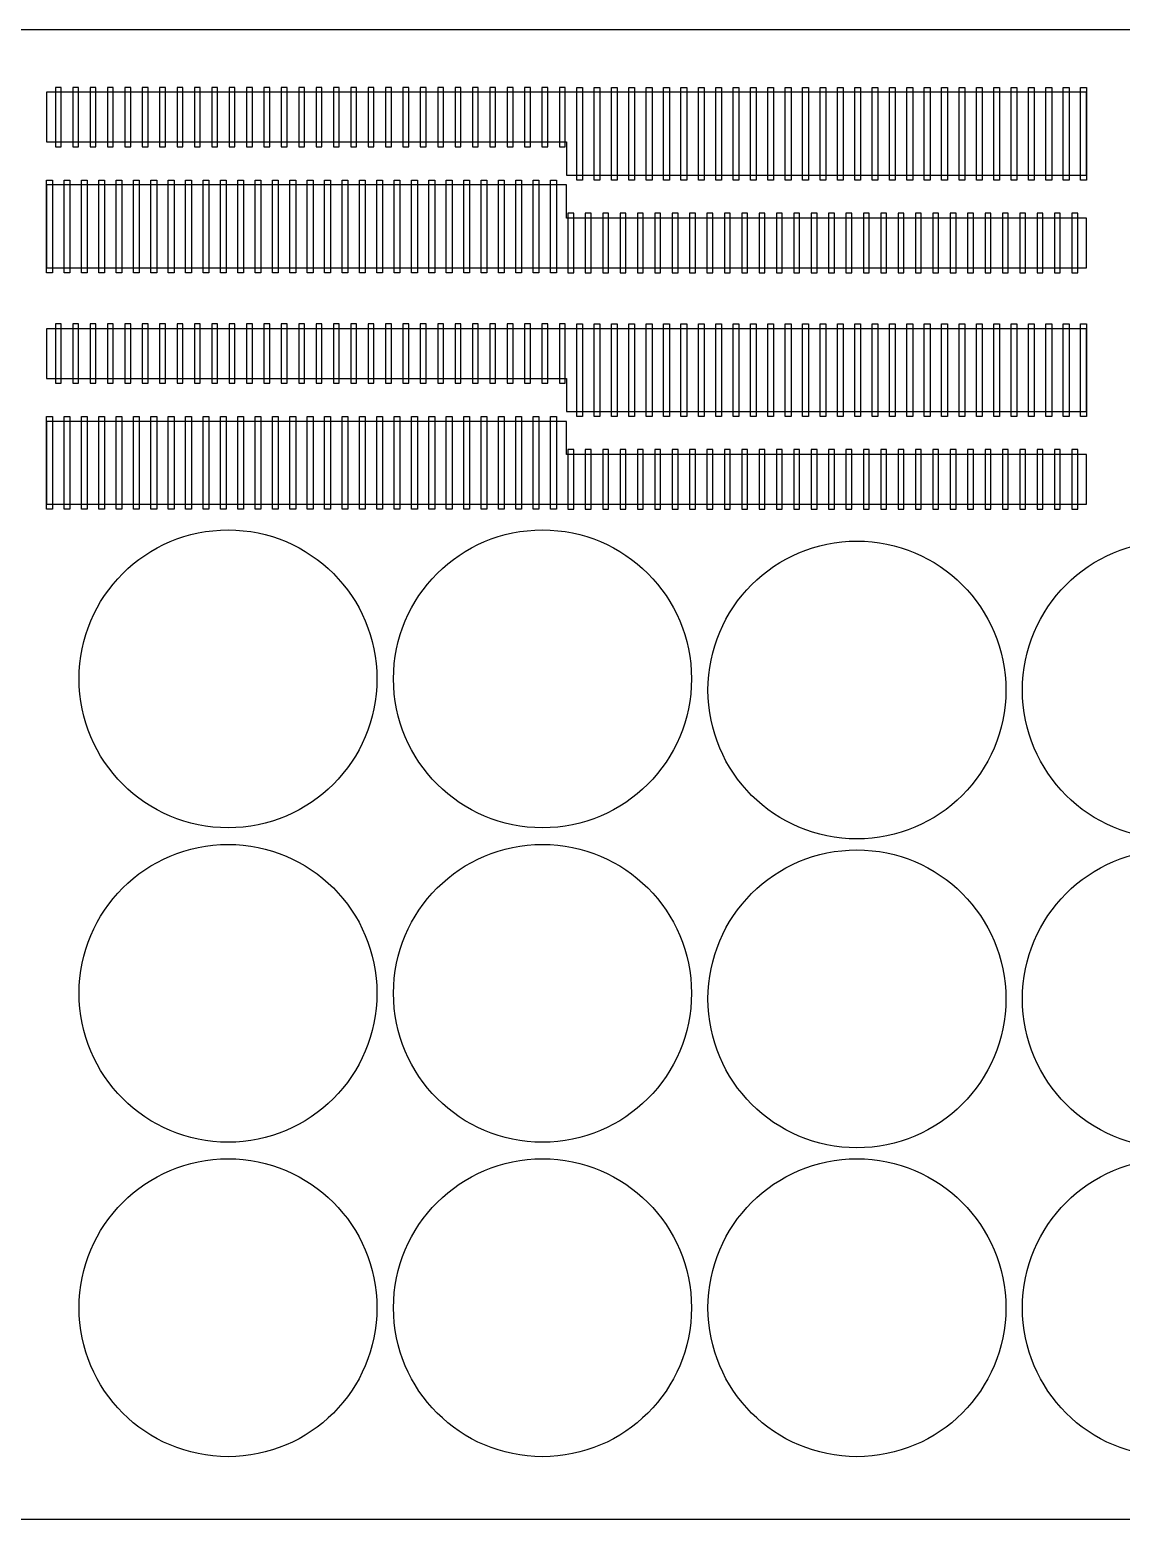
# Model space of a CAD drawing. Header units: millimetres. Extents: x -12392 to -10292, y 4792 to 5692.
# Drawn here: x -11748 to -11088, y 4792 to 5692 of the extents above; entities that cross this region are included whole.
import ezdxf

# ---------------------------------------------------------------- set-up
doc = ezdxf.new("R2010")
doc.units = ezdxf.units.MM
doc.layers.add('Predeterminada', color=18, linetype='Continuous', true_color=0x000000)

msp = doc.modelspace()

# ---------------------------------------------------------------- linework, layer by layer
at = {"layer": 'Predeterminada'}
for points in [[(-12392.38, 4792.4), (-10292.38, 4792.4), (-10292.38, 5692.4), (-12392.38, 5692.4)], [(-11423.58, 5604.62), (-11109.43, 5604.62), (-11109.43, 5654.62), (-11737.73, 5654.62), (-11737.73, 5624.62), (-11423.58, 5624.62)], [(-11732.43, 5621.62), (-11728.93, 5621.62), (-11728.93, 5657.62), (-11732.43, 5657.62)], [(-11718.43, 5621.62), (-11718.43, 5657.62), (-11721.93, 5657.62), (-11721.93, 5621.62)], [(-11707.93, 5621.62), (-11707.93, 5657.62), (-11711.43, 5657.62), (-11711.43, 5621.62)], [(-11697.43, 5621.62), (-11697.43, 5657.62), (-11700.93, 5657.62), (-11700.93, 5621.62)], [(-11690.43, 5621.62), (-11686.93, 5621.62), (-11686.93, 5657.62), (-11690.43, 5657.62)], [(-11679.93, 5621.62), (-11676.43, 5621.62), (-11676.43, 5657.62), (-11679.93, 5657.62)], [(-11669.43, 5621.62), (-11665.93, 5621.62), (-11665.93, 5657.62), (-11669.43, 5657.62)], [(-11658.93, 5621.62), (-11655.43, 5621.62), (-11655.43, 5657.62), (-11658.93, 5657.62)], [(-11648.43, 5621.62), (-11644.93, 5621.62), (-11644.93, 5657.62), (-11648.43, 5657.62)], [(-11634.43, 5621.62), (-11634.43, 5657.62), (-11637.93, 5657.62), (-11637.93, 5621.62)], [(-11623.93, 5621.62), (-11623.93, 5657.62), (-11627.43, 5657.62), (-11627.43, 5621.62)], [(-11613.43, 5621.62), (-11613.43, 5657.62), (-11616.93, 5657.62), (-11616.93, 5621.62)], [(-11606.43, 5621.62), (-11602.93, 5621.62), (-11602.93, 5657.62), (-11606.43, 5657.62)], [(-11595.93, 5621.62), (-11592.43, 5621.62), (-11592.43, 5657.62), (-11595.93, 5657.62)], [(-11585.43, 5621.62), (-11581.93, 5621.62), (-11581.93, 5657.62), (-11585.43, 5657.62)], [(-11574.93, 5621.62), (-11571.43, 5621.62), (-11571.43, 5657.62), (-11574.93, 5657.62)], [(-11560.93, 5621.62), (-11560.93, 5657.62), (-11564.43, 5657.62), (-11564.43, 5621.62)], [(-11553.93, 5621.62), (-11550.43, 5621.62), (-11550.43, 5657.62), (-11553.93, 5657.62)], [(-11543.43, 5621.62), (-11539.93, 5621.62), (-11539.93, 5657.62), (-11543.43, 5657.62)], [(-11532.93, 5621.62), (-11529.43, 5621.62), (-11529.43, 5657.62), (-11532.93, 5657.62)], [(-11518.93, 5621.62), (-11518.93, 5657.62), (-11522.43, 5657.62), (-11522.43, 5621.62)], [(-11508.43, 5621.62), (-11508.43, 5657.62), (-11511.93, 5657.62), (-11511.93, 5621.62)], [(-11497.93, 5621.62), (-11497.93, 5657.62), (-11501.43, 5657.62), (-11501.43, 5621.62)], [(-11490.93, 5621.62), (-11487.43, 5621.62), (-11487.43, 5657.62), (-11490.93, 5657.62)], [(-11480.43, 5621.62), (-11476.93, 5621.62), (-11476.93, 5657.62), (-11480.43, 5657.62)], [(-11469.93, 5621.62), (-11466.43, 5621.62), (-11466.43, 5657.62), (-11469.93, 5657.62)], [(-11459.43, 5621.62), (-11455.93, 5621.62), (-11455.93, 5657.62), (-11459.43, 5657.62)], [(-11445.43, 5621.62), (-11445.43, 5657.62), (-11448.93, 5657.62), (-11448.93, 5621.62)], [(-11438.43, 5621.62), (-11434.93, 5621.62), (-11434.93, 5657.62), (-11438.43, 5657.62)], [(-11427.93, 5621.62), (-11424.43, 5621.62), (-11424.43, 5657.62), (-11427.93, 5657.62)], [(-11417.43, 5657.62), (-11413.93, 5657.62), (-11413.93, 5601.62), (-11417.43, 5601.62)], [(-11406.93, 5657.62), (-11403.43, 5657.62), (-11403.43, 5601.62), (-11406.93, 5601.62)], [(-11396.43, 5657.62), (-11392.93, 5657.62), (-11392.93, 5601.62), (-11396.43, 5601.62)], [(-11385.93, 5657.62), (-11382.43, 5657.62), (-11382.43, 5601.62), (-11385.93, 5601.62)], [(-11375.43, 5657.62), (-11371.93, 5657.62), (-11371.93, 5601.62), (-11375.43, 5601.62)], [(-11364.93, 5657.62), (-11361.43, 5657.62), (-11361.43, 5601.62), (-11364.93, 5601.62)], [(-11354.43, 5657.62), (-11350.93, 5657.62), (-11350.93, 5601.62), (-11354.43, 5601.62)], [(-11343.93, 5657.62), (-11340.43, 5657.62), (-11340.43, 5601.62), (-11343.93, 5601.62)], [(-11333.43, 5657.62), (-11329.93, 5657.62), (-11329.93, 5601.62), (-11333.43, 5601.62)], [(-11322.93, 5657.62), (-11319.43, 5657.62), (-11319.43, 5601.62), (-11322.93, 5601.62)], [(-11312.43, 5657.62), (-11308.93, 5657.62), (-11308.93, 5601.62), (-11312.43, 5601.62)], [(-11301.93, 5657.62), (-11298.43, 5657.62), (-11298.43, 5601.62), (-11301.93, 5601.62)], [(-11291.43, 5657.62), (-11287.93, 5657.62), (-11287.93, 5601.62), (-11291.43, 5601.62)], [(-11280.93, 5657.62), (-11277.43, 5657.62), (-11277.43, 5601.62), (-11280.93, 5601.62)], [(-11270.43, 5657.62), (-11266.93, 5657.62), (-11266.93, 5601.62), (-11270.43, 5601.62)], [(-11259.93, 5657.62), (-11256.43, 5657.62), (-11256.43, 5601.62), (-11259.93, 5601.62)], [(-11249.43, 5657.62), (-11245.93, 5657.62), (-11245.93, 5601.62), (-11249.43, 5601.62)], [(-11238.93, 5657.62), (-11235.43, 5657.62), (-11235.43, 5601.62), (-11238.93, 5601.62)], [(-11228.43, 5657.62), (-11224.93, 5657.62), (-11224.93, 5601.62), (-11228.43, 5601.62)], [(-11217.93, 5657.62), (-11214.43, 5657.62), (-11214.43, 5601.62), (-11217.93, 5601.62)], [(-11207.43, 5657.62), (-11203.93, 5657.62), (-11203.93, 5601.62), (-11207.43, 5601.62)], [(-11196.93, 5657.62), (-11193.43, 5657.62), (-11193.43, 5601.62), (-11196.93, 5601.62)], [(-11186.43, 5657.62), (-11182.93, 5657.62), (-11182.93, 5601.62), (-11186.43, 5601.62)], [(-11175.93, 5657.62), (-11172.43, 5657.62), (-11172.43, 5601.62), (-11175.93, 5601.62)], [(-11165.43, 5657.62), (-11161.93, 5657.62), (-11161.93, 5601.62), (-11165.43, 5601.62)], [(-11154.93, 5657.62), (-11151.43, 5657.62), (-11151.43, 5601.62), (-11154.93, 5601.62)], [(-11144.43, 5657.62), (-11140.93, 5657.62), (-11140.93, 5601.62), (-11144.43, 5601.62)], [(-11133.93, 5657.62), (-11130.43, 5657.62), (-11130.43, 5601.62), (-11133.93, 5601.62)], [(-11123.43, 5657.62), (-11119.93, 5657.62), (-11119.93, 5601.62), (-11123.43, 5601.62)], [(-11112.93, 5657.62), (-11109.43, 5657.62), (-11109.43, 5601.62), (-11112.93, 5601.62)], [(-11734.23, 5545.62), (-11737.73, 5545.62), (-11737.73, 5601.62), (-11734.23, 5601.62)], [(-11423.58, 5598.62), (-11737.73, 5598.62), (-11737.73, 5548.62), (-11109.43, 5548.62), (-11109.43, 5578.62), (-11423.58, 5578.62)], [(-11723.73, 5545.62), (-11727.23, 5545.62), (-11727.23, 5601.62), (-11723.73, 5601.62)], [(-11713.23, 5545.62), (-11716.73, 5545.62), (-11716.73, 5601.62), (-11713.23, 5601.62)], [(-11702.73, 5545.62), (-11706.23, 5545.62), (-11706.23, 5601.62), (-11702.73, 5601.62)], [(-11692.23, 5545.62), (-11695.73, 5545.62), (-11695.73, 5601.62), (-11692.23, 5601.62)], [(-11681.73, 5545.62), (-11685.23, 5545.62), (-11685.23, 5601.62), (-11681.73, 5601.62)], [(-11671.23, 5545.62), (-11674.73, 5545.62), (-11674.73, 5601.62), (-11671.23, 5601.62)], [(-11660.73, 5545.62), (-11664.23, 5545.62), (-11664.23, 5601.62), (-11660.73, 5601.62)], [(-11650.23, 5545.62), (-11653.73, 5545.62), (-11653.73, 5601.62), (-11650.23, 5601.62)], [(-11639.73, 5545.62), (-11643.23, 5545.62), (-11643.23, 5601.62), (-11639.73, 5601.62)], [(-11629.23, 5545.62), (-11632.73, 5545.62), (-11632.73, 5601.62), (-11629.23, 5601.62)], [(-11618.73, 5545.62), (-11622.23, 5545.62), (-11622.23, 5601.62), (-11618.73, 5601.62)], [(-11608.23, 5545.62), (-11611.73, 5545.62), (-11611.73, 5601.62), (-11608.23, 5601.62)], [(-11597.73, 5545.62), (-11601.23, 5545.62), (-11601.23, 5601.62), (-11597.73, 5601.62)], [(-11587.23, 5545.62), (-11590.73, 5545.62), (-11590.73, 5601.62), (-11587.23, 5601.62)], [(-11576.73, 5545.62), (-11580.23, 5545.62), (-11580.23, 5601.62), (-11576.73, 5601.62)], [(-11566.23, 5545.62), (-11569.73, 5545.62), (-11569.73, 5601.62), (-11566.23, 5601.62)], [(-11555.73, 5545.62), (-11559.23, 5545.62), (-11559.23, 5601.62), (-11555.73, 5601.62)], [(-11545.23, 5545.62), (-11548.73, 5545.62), (-11548.73, 5601.62), (-11545.23, 5601.62)], [(-11534.73, 5545.62), (-11538.23, 5545.62), (-11538.23, 5601.62), (-11534.73, 5601.62)], [(-11524.23, 5545.62), (-11527.73, 5545.62), (-11527.73, 5601.62), (-11524.23, 5601.62)], [(-11513.73, 5545.62), (-11517.23, 5545.62), (-11517.23, 5601.62), (-11513.73, 5601.62)], [(-11503.23, 5545.62), (-11506.73, 5545.62), (-11506.73, 5601.62), (-11503.23, 5601.62)], [(-11492.73, 5545.62), (-11496.23, 5545.62), (-11496.23, 5601.62), (-11492.73, 5601.62)], [(-11482.23, 5545.62), (-11485.73, 5545.62), (-11485.73, 5601.62), (-11482.23, 5601.62)], [(-11471.73, 5545.62), (-11475.23, 5545.62), (-11475.23, 5601.62), (-11471.73, 5601.62)], [(-11461.23, 5545.62), (-11464.73, 5545.62), (-11464.73, 5601.62), (-11461.23, 5601.62)], [(-11450.73, 5545.62), (-11454.23, 5545.62), (-11454.23, 5601.62), (-11450.73, 5601.62)], [(-11440.23, 5545.62), (-11443.73, 5545.62), (-11443.73, 5601.62), (-11440.23, 5601.62)], [(-11429.73, 5545.62), (-11433.23, 5545.62), (-11433.23, 5601.62), (-11429.73, 5601.62)], [(-11419.23, 5581.62), (-11422.73, 5581.62), (-11422.73, 5545.62), (-11419.23, 5545.62)], [(-11408.73, 5581.62), (-11412.23, 5581.62), (-11412.23, 5545.62), (-11408.73, 5545.62)], [(-11401.73, 5581.62), (-11401.73, 5545.62), (-11398.23, 5545.62), (-11398.23, 5581.62)], [(-11387.73, 5581.62), (-11391.23, 5581.62), (-11391.23, 5545.62), (-11387.73, 5545.62)], [(-11377.23, 5581.62), (-11380.73, 5581.62), (-11380.73, 5545.62), (-11377.23, 5545.62)], [(-11366.73, 5581.62), (-11370.23, 5581.62), (-11370.23, 5545.62), (-11366.73, 5545.62)], [(-11356.23, 5581.62), (-11359.73, 5581.62), (-11359.73, 5545.62), (-11356.23, 5545.62)], [(-11349.23, 5581.62), (-11349.23, 5545.62), (-11345.73, 5545.62), (-11345.73, 5581.62)], [(-11338.73, 5581.62), (-11338.73, 5545.62), (-11335.23, 5545.62), (-11335.23, 5581.62)], [(-11328.23, 5581.62), (-11328.23, 5545.62), (-11324.73, 5545.62), (-11324.73, 5581.62)], [(-11314.23, 5581.62), (-11317.73, 5581.62), (-11317.73, 5545.62), (-11314.23, 5545.62)], [(-11303.73, 5581.62), (-11307.23, 5581.62), (-11307.23, 5545.62), (-11303.73, 5545.62)], [(-11293.23, 5581.62), (-11296.73, 5581.62), (-11296.73, 5545.62), (-11293.23, 5545.62)], [(-11286.23, 5581.62), (-11286.23, 5545.62), (-11282.73, 5545.62), (-11282.73, 5581.62)], [(-11272.23, 5581.62), (-11275.73, 5581.62), (-11275.73, 5545.62), (-11272.23, 5545.62)], [(-11261.73, 5581.62), (-11265.23, 5581.62), (-11265.23, 5545.62), (-11261.73, 5545.62)], [(-11251.23, 5581.62), (-11254.73, 5581.62), (-11254.73, 5545.62), (-11251.23, 5545.62)], [(-11240.73, 5581.62), (-11244.23, 5581.62), (-11244.23, 5545.62), (-11240.73, 5545.62)], [(-11233.73, 5581.62), (-11233.73, 5545.62), (-11230.23, 5545.62), (-11230.23, 5581.62)], [(-11223.23, 5581.62), (-11223.23, 5545.62), (-11219.73, 5545.62), (-11219.73, 5581.62)], [(-11212.73, 5581.62), (-11212.73, 5545.62), (-11209.23, 5545.62), (-11209.23, 5581.62)], [(-11198.73, 5581.62), (-11202.23, 5581.62), (-11202.23, 5545.62), (-11198.73, 5545.62)], [(-11188.23, 5581.62), (-11191.73, 5581.62), (-11191.73, 5545.62), (-11188.23, 5545.62)], [(-11177.73, 5581.62), (-11181.23, 5581.62), (-11181.23, 5545.62), (-11177.73, 5545.62)], [(-11167.23, 5581.62), (-11170.73, 5581.62), (-11170.73, 5545.62), (-11167.23, 5545.62)], [(-11156.73, 5581.62), (-11160.23, 5581.62), (-11160.23, 5545.62), (-11156.73, 5545.62)], [(-11149.73, 5581.62), (-11149.73, 5545.62), (-11146.23, 5545.62), (-11146.23, 5581.62)], [(-11139.23, 5581.62), (-11139.23, 5545.62), (-11135.73, 5545.62), (-11135.73, 5581.62)], [(-11128.73, 5581.62), (-11128.73, 5545.62), (-11125.23, 5545.62), (-11125.23, 5581.62)], [(-11114.73, 5581.62), (-11118.23, 5581.62), (-11118.23, 5545.62), (-11114.73, 5545.62)], [(-11423.58, 5461.78), (-11109.43, 5461.78), (-11109.43, 5511.78), (-11737.73, 5511.78), (-11737.73, 5481.78), (-11423.58, 5481.78)], [(-11732.43, 5478.78), (-11728.93, 5478.78), (-11728.93, 5514.78), (-11732.43, 5514.78)], [(-11718.43, 5478.78), (-11718.43, 5514.78), (-11721.93, 5514.78), (-11721.93, 5478.78)], [(-11707.93, 5478.78), (-11707.93, 5514.78), (-11711.43, 5514.78), (-11711.43, 5478.78)], [(-11697.43, 5478.78), (-11697.43, 5514.78), (-11700.93, 5514.78), (-11700.93, 5478.78)], [(-11690.43, 5478.78), (-11686.93, 5478.78), (-11686.93, 5514.78), (-11690.43, 5514.78)], [(-11679.93, 5478.78), (-11676.43, 5478.78), (-11676.43, 5514.78), (-11679.93, 5514.78)], [(-11669.43, 5478.78), (-11665.93, 5478.78), (-11665.93, 5514.78), (-11669.43, 5514.78)], [(-11658.93, 5478.78), (-11655.43, 5478.78), (-11655.43, 5514.78), (-11658.93, 5514.78)], [(-11648.43, 5478.78), (-11644.93, 5478.78), (-11644.93, 5514.78), (-11648.43, 5514.78)], [(-11634.43, 5478.78), (-11634.43, 5514.78), (-11637.93, 5514.78), (-11637.93, 5478.78)], [(-11623.93, 5478.78), (-11623.93, 5514.78), (-11627.43, 5514.78), (-11627.43, 5478.78)], [(-11613.43, 5478.78), (-11613.43, 5514.78), (-11616.93, 5514.78), (-11616.93, 5478.78)], [(-11606.43, 5478.78), (-11602.93, 5478.78), (-11602.93, 5514.78), (-11606.43, 5514.78)], [(-11595.93, 5478.78), (-11592.43, 5478.78), (-11592.43, 5514.78), (-11595.93, 5514.78)], [(-11585.43, 5478.78), (-11581.93, 5478.78), (-11581.93, 5514.78), (-11585.43, 5514.78)], [(-11574.93, 5478.78), (-11571.43, 5478.78), (-11571.43, 5514.78), (-11574.93, 5514.78)], [(-11560.93, 5478.78), (-11560.93, 5514.78), (-11564.43, 5514.78), (-11564.43, 5478.78)], [(-11553.93, 5478.78), (-11550.43, 5478.78), (-11550.43, 5514.78), (-11553.93, 5514.78)], [(-11543.43, 5478.78), (-11539.93, 5478.78), (-11539.93, 5514.78), (-11543.43, 5514.78)], [(-11532.93, 5478.78), (-11529.43, 5478.78), (-11529.43, 5514.78), (-11532.93, 5514.78)], [(-11518.93, 5478.78), (-11518.93, 5514.78), (-11522.43, 5514.78), (-11522.43, 5478.78)], [(-11508.43, 5478.78), (-11508.43, 5514.78), (-11511.93, 5514.78), (-11511.93, 5478.78)], [(-11497.93, 5478.78), (-11497.93, 5514.78), (-11501.43, 5514.78), (-11501.43, 5478.78)], [(-11490.93, 5478.78), (-11487.43, 5478.78), (-11487.43, 5514.78), (-11490.93, 5514.78)], [(-11480.43, 5478.78), (-11476.93, 5478.78), (-11476.93, 5514.78), (-11480.43, 5514.78)], [(-11469.93, 5478.78), (-11466.43, 5478.78), (-11466.43, 5514.78), (-11469.93, 5514.78)], [(-11459.43, 5478.78), (-11455.93, 5478.78), (-11455.93, 5514.78), (-11459.43, 5514.78)], [(-11445.43, 5478.78), (-11445.43, 5514.78), (-11448.93, 5514.78), (-11448.93, 5478.78)], [(-11438.43, 5478.78), (-11434.93, 5478.78), (-11434.93, 5514.78), (-11438.43, 5514.78)], [(-11427.93, 5478.78), (-11424.43, 5478.78), (-11424.43, 5514.78), (-11427.93, 5514.78)], [(-11417.43, 5514.78), (-11413.93, 5514.78), (-11413.93, 5458.78), (-11417.43, 5458.78)], [(-11406.93, 5514.78), (-11403.43, 5514.78), (-11403.43, 5458.78), (-11406.93, 5458.78)], [(-11396.43, 5514.78), (-11392.93, 5514.78), (-11392.93, 5458.78), (-11396.43, 5458.78)], [(-11385.93, 5514.78), (-11382.43, 5514.78), (-11382.43, 5458.78), (-11385.93, 5458.78)], [(-11375.43, 5514.78), (-11371.93, 5514.78), (-11371.93, 5458.78), (-11375.43, 5458.78)], [(-11364.93, 5514.78), (-11361.43, 5514.78), (-11361.43, 5458.78), (-11364.93, 5458.78)], [(-11354.43, 5514.78), (-11350.93, 5514.78), (-11350.93, 5458.78), (-11354.43, 5458.78)], [(-11343.93, 5514.78), (-11340.43, 5514.78), (-11340.43, 5458.78), (-11343.93, 5458.78)], [(-11333.43, 5514.78), (-11329.93, 5514.78), (-11329.93, 5458.78), (-11333.43, 5458.78)], [(-11322.93, 5514.78), (-11319.43, 5514.78), (-11319.43, 5458.78), (-11322.93, 5458.78)], [(-11312.43, 5514.78), (-11308.93, 5514.78), (-11308.93, 5458.78), (-11312.43, 5458.78)], [(-11301.93, 5514.78), (-11298.43, 5514.78), (-11298.43, 5458.78), (-11301.93, 5458.78)], [(-11291.43, 5514.78), (-11287.93, 5514.78), (-11287.93, 5458.78), (-11291.43, 5458.78)], [(-11280.93, 5514.78), (-11277.43, 5514.78), (-11277.43, 5458.78), (-11280.93, 5458.78)], [(-11270.43, 5514.78), (-11266.93, 5514.78), (-11266.93, 5458.78), (-11270.43, 5458.78)], [(-11259.93, 5514.78), (-11256.43, 5514.78), (-11256.43, 5458.78), (-11259.93, 5458.78)], [(-11249.43, 5514.78), (-11245.93, 5514.78), (-11245.93, 5458.78), (-11249.43, 5458.78)], [(-11238.93, 5514.78), (-11235.43, 5514.78), (-11235.43, 5458.78), (-11238.93, 5458.78)], [(-11228.43, 5514.78), (-11224.93, 5514.78), (-11224.93, 5458.78), (-11228.43, 5458.78)], [(-11217.93, 5514.78), (-11214.43, 5514.78), (-11214.43, 5458.78), (-11217.93, 5458.78)], [(-11207.43, 5514.78), (-11203.93, 5514.78), (-11203.93, 5458.78), (-11207.43, 5458.78)], [(-11196.93, 5514.78), (-11193.43, 5514.78), (-11193.43, 5458.78), (-11196.93, 5458.78)], [(-11186.43, 5514.78), (-11182.93, 5514.78), (-11182.93, 5458.78), (-11186.43, 5458.78)], [(-11175.93, 5514.78), (-11172.43, 5514.78), (-11172.43, 5458.78), (-11175.93, 5458.78)], [(-11165.43, 5514.78), (-11161.93, 5514.78), (-11161.93, 5458.78), (-11165.43, 5458.78)], [(-11154.93, 5514.78), (-11151.43, 5514.78), (-11151.43, 5458.78), (-11154.93, 5458.78)], [(-11144.43, 5514.78), (-11140.93, 5514.78), (-11140.93, 5458.78), (-11144.43, 5458.78)], [(-11133.93, 5514.78), (-11130.43, 5514.78), (-11130.43, 5458.78), (-11133.93, 5458.78)], [(-11123.43, 5514.78), (-11119.93, 5514.78), (-11119.93, 5458.78), (-11123.43, 5458.78)], [(-11112.93, 5514.78), (-11109.43, 5514.78), (-11109.43, 5458.78), (-11112.93, 5458.78)], [(-11734.23, 5402.78), (-11737.73, 5402.78), (-11737.73, 5458.78), (-11734.23, 5458.78)], [(-11423.58, 5455.78), (-11737.73, 5455.78), (-11737.73, 5405.78), (-11109.43, 5405.78), (-11109.43, 5435.78), (-11423.58, 5435.78)], [(-11723.73, 5402.78), (-11727.23, 5402.78), (-11727.23, 5458.78), (-11723.73, 5458.78)], [(-11713.23, 5402.78), (-11716.73, 5402.78), (-11716.73, 5458.78), (-11713.23, 5458.78)], [(-11702.73, 5402.78), (-11706.23, 5402.78), (-11706.23, 5458.78), (-11702.73, 5458.78)], [(-11692.23, 5402.78), (-11695.73, 5402.78), (-11695.73, 5458.78), (-11692.23, 5458.78)], [(-11681.73, 5402.78), (-11685.23, 5402.78), (-11685.23, 5458.78), (-11681.73, 5458.78)], [(-11671.23, 5402.78), (-11674.73, 5402.78), (-11674.73, 5458.78), (-11671.23, 5458.78)], [(-11660.73, 5402.78), (-11664.23, 5402.78), (-11664.23, 5458.78), (-11660.73, 5458.78)], [(-11650.23, 5402.78), (-11653.73, 5402.78), (-11653.73, 5458.78), (-11650.23, 5458.78)], [(-11639.73, 5402.78), (-11643.23, 5402.78), (-11643.23, 5458.78), (-11639.73, 5458.78)], [(-11629.23, 5402.78), (-11632.73, 5402.78), (-11632.73, 5458.78), (-11629.23, 5458.78)], [(-11618.73, 5402.78), (-11622.23, 5402.78), (-11622.23, 5458.78), (-11618.73, 5458.78)], [(-11608.23, 5402.78), (-11611.73, 5402.78), (-11611.73, 5458.78), (-11608.23, 5458.78)], [(-11597.73, 5402.78), (-11601.23, 5402.78), (-11601.23, 5458.78), (-11597.73, 5458.78)], [(-11587.23, 5402.78), (-11590.73, 5402.78), (-11590.73, 5458.78), (-11587.23, 5458.78)], [(-11576.73, 5402.78), (-11580.23, 5402.78), (-11580.23, 5458.78), (-11576.73, 5458.78)], [(-11566.23, 5402.78), (-11569.73, 5402.78), (-11569.73, 5458.78), (-11566.23, 5458.78)], [(-11555.73, 5402.78), (-11559.23, 5402.78), (-11559.23, 5458.78), (-11555.73, 5458.78)], [(-11545.23, 5402.78), (-11548.73, 5402.78), (-11548.73, 5458.78), (-11545.23, 5458.78)], [(-11534.73, 5402.78), (-11538.23, 5402.78), (-11538.23, 5458.78), (-11534.73, 5458.78)], [(-11524.23, 5402.78), (-11527.73, 5402.78), (-11527.73, 5458.78), (-11524.23, 5458.78)], [(-11513.73, 5402.78), (-11517.23, 5402.78), (-11517.23, 5458.78), (-11513.73, 5458.78)], [(-11503.23, 5402.78), (-11506.73, 5402.78), (-11506.73, 5458.78), (-11503.23, 5458.78)], [(-11492.73, 5402.78), (-11496.23, 5402.78), (-11496.23, 5458.78), (-11492.73, 5458.78)], [(-11482.23, 5402.78), (-11485.73, 5402.78), (-11485.73, 5458.78), (-11482.23, 5458.78)], [(-11471.73, 5402.78), (-11475.23, 5402.78), (-11475.23, 5458.78), (-11471.73, 5458.78)], [(-11461.23, 5402.78), (-11464.73, 5402.78), (-11464.73, 5458.78), (-11461.23, 5458.78)], [(-11450.73, 5402.78), (-11454.23, 5402.78), (-11454.23, 5458.78), (-11450.73, 5458.78)], [(-11440.23, 5402.78), (-11443.73, 5402.78), (-11443.73, 5458.78), (-11440.23, 5458.78)], [(-11429.73, 5402.78), (-11433.23, 5402.78), (-11433.23, 5458.78), (-11429.73, 5458.78)], [(-11419.23, 5438.78), (-11422.73, 5438.78), (-11422.73, 5402.78), (-11419.23, 5402.78)], [(-11408.73, 5438.78), (-11412.23, 5438.78), (-11412.23, 5402.78), (-11408.73, 5402.78)], [(-11401.73, 5438.78), (-11401.73, 5402.78), (-11398.23, 5402.78), (-11398.23, 5438.78)], [(-11387.73, 5438.78), (-11391.23, 5438.78), (-11391.23, 5402.78), (-11387.73, 5402.78)], [(-11377.23, 5438.78), (-11380.73, 5438.78), (-11380.73, 5402.78), (-11377.23, 5402.78)], [(-11366.73, 5438.78), (-11370.23, 5438.78), (-11370.23, 5402.78), (-11366.73, 5402.78)], [(-11356.23, 5438.78), (-11359.73, 5438.78), (-11359.73, 5402.78), (-11356.23, 5402.78)], [(-11349.23, 5438.78), (-11349.23, 5402.78), (-11345.73, 5402.78), (-11345.73, 5438.78)], [(-11338.73, 5438.78), (-11338.73, 5402.78), (-11335.23, 5402.78), (-11335.23, 5438.78)], [(-11328.23, 5438.78), (-11328.23, 5402.78), (-11324.73, 5402.78), (-11324.73, 5438.78)], [(-11314.23, 5438.78), (-11317.73, 5438.78), (-11317.73, 5402.78), (-11314.23, 5402.78)], [(-11303.73, 5438.78), (-11307.23, 5438.78), (-11307.23, 5402.78), (-11303.73, 5402.78)], [(-11293.23, 5438.78), (-11296.73, 5438.78), (-11296.73, 5402.78), (-11293.23, 5402.78)], [(-11286.23, 5438.78), (-11286.23, 5402.78), (-11282.73, 5402.78), (-11282.73, 5438.78)], [(-11272.23, 5438.78), (-11275.73, 5438.78), (-11275.73, 5402.78), (-11272.23, 5402.78)], [(-11261.73, 5438.78), (-11265.23, 5438.78), (-11265.23, 5402.78), (-11261.73, 5402.78)], [(-11251.23, 5438.78), (-11254.73, 5438.78), (-11254.73, 5402.78), (-11251.23, 5402.78)], [(-11240.73, 5438.78), (-11244.23, 5438.78), (-11244.23, 5402.78), (-11240.73, 5402.78)], [(-11233.73, 5438.78), (-11233.73, 5402.78), (-11230.23, 5402.78), (-11230.23, 5438.78)], [(-11223.23, 5438.78), (-11223.23, 5402.78), (-11219.73, 5402.78), (-11219.73, 5438.78)], [(-11212.73, 5438.78), (-11212.73, 5402.78), (-11209.23, 5402.78), (-11209.23, 5438.78)], [(-11198.73, 5438.78), (-11202.23, 5438.78), (-11202.23, 5402.78), (-11198.73, 5402.78)], [(-11188.23, 5438.78), (-11191.73, 5438.78), (-11191.73, 5402.78), (-11188.23, 5402.78)], [(-11177.73, 5438.78), (-11181.23, 5438.78), (-11181.23, 5402.78), (-11177.73, 5402.78)], [(-11167.23, 5438.78), (-11170.73, 5438.78), (-11170.73, 5402.78), (-11167.23, 5402.78)], [(-11156.73, 5438.78), (-11160.23, 5438.78), (-11160.23, 5402.78), (-11156.73, 5402.78)], [(-11149.73, 5438.78), (-11149.73, 5402.78), (-11146.23, 5402.78), (-11146.23, 5438.78)], [(-11139.23, 5438.78), (-11139.23, 5402.78), (-11135.73, 5402.78), (-11135.73, 5438.78)], [(-11128.73, 5438.78), (-11128.73, 5402.78), (-11125.23, 5402.78), (-11125.23, 5438.78)], [(-11114.73, 5438.78), (-11118.23, 5438.78), (-11118.23, 5402.78), (-11114.73, 5402.78)]]:
    msp.add_lwpolyline(points, close=True, dxfattribs=at)
for centre in [(-11628.11, 5300.18, 15), (-11438.11, 5300.18, 15), (-11248.11, 5293.44, 22.48), (-11058.11, 5293.44, 22.48), (-11628.11, 5110.18, 15), (-11438.11, 5110.18, 15), (-11248.11, 5106.81, 29.97), (-11058.11, 5106.81, 29.97), (-11628.11, 4920.18, 15), (-11438.11, 4920.18, 15), (-11248.11, 4920.18, 37.45), (-11058.11, 4920.18, 37.45)]:
    msp.add_circle(centre, 90, dxfattribs=at)

doc.saveas('drawing.dxf')
